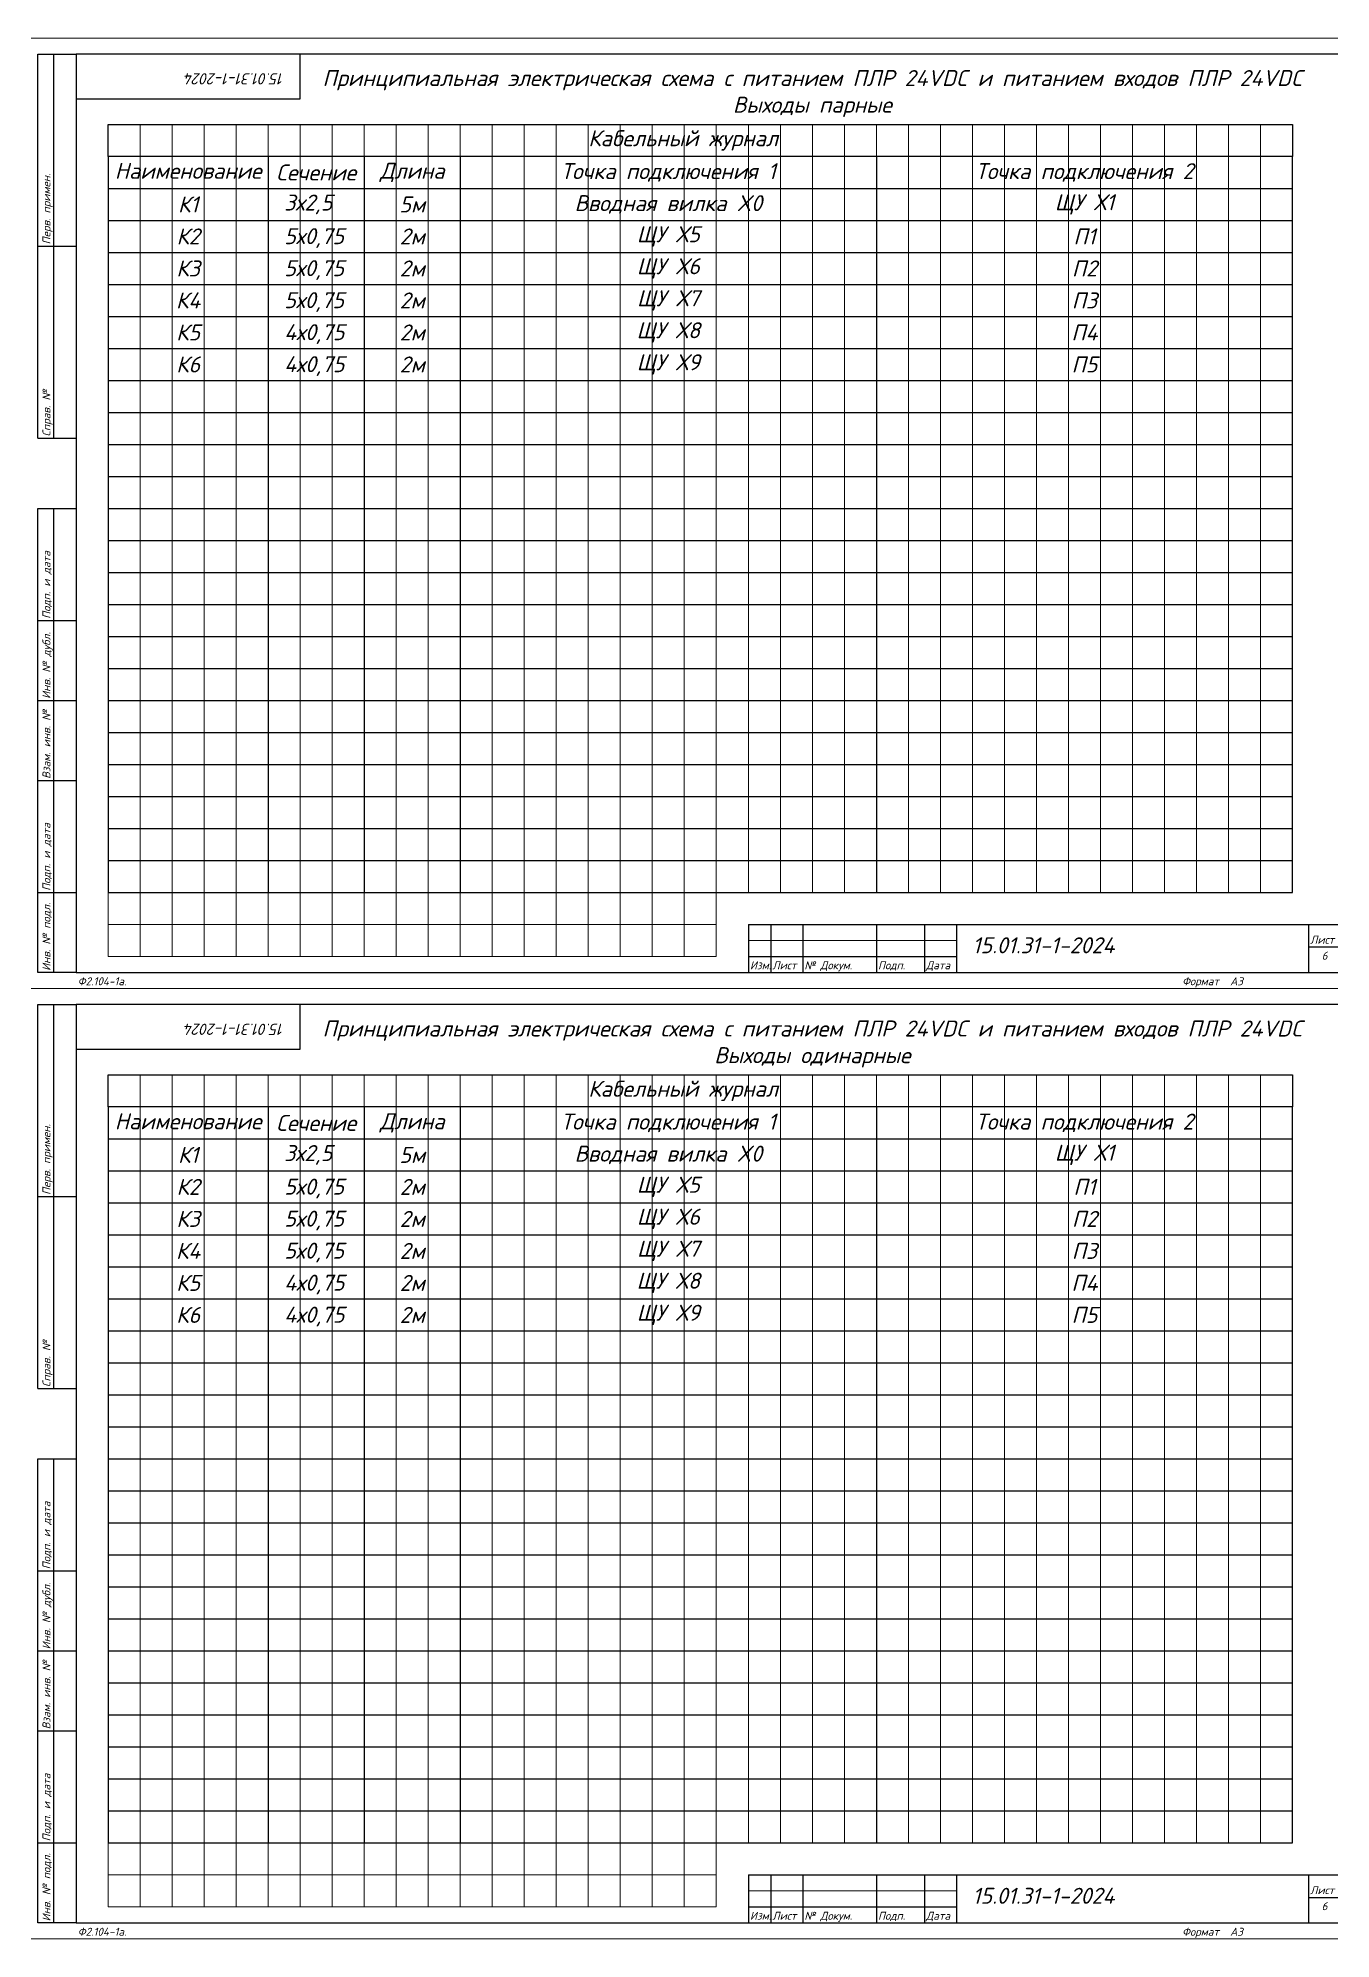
# Model space of a CAD drawing. Header units: millimetres. Extents: x 0 to 53000, y -591 to 24400.
# Drawn here: x 10528 to 10932, y 3 to 597 of the extents above; entities that cross this region are included whole.
import ezdxf
from ezdxf.enums import TextEntityAlignment as Align

# ---------------------------------------------------------------- set-up
doc = ezdxf.new("R2010")
doc.units = ezdxf.units.MM
doc.layers.add('4', color=4, linetype='Continuous', lineweight=15)
doc.layers.add('Основная', color=7, linetype='Continuous', lineweight=30)
doc.layers.add('Привязки', color=2, linetype='Continuous', lineweight=0, plot=False, transparency=0.8)
doc.layers.add('рамка', color=253, linetype='Continuous', lineweight=5, transparency=0.8)
doc.styles.add('текст', font='isocpeui.ttf')

# ---------------------------------------------------------------- blocks, each defined once
blk = doc.blocks.new('*U110')
for p, q in [((8, 232), (8, 292)), ((8, 292), (20, 292)), ((13, 232), (13, 292)), ((90, 292), (90, 292)), ((90, 292), (90, 292)), ((90, 278), (90, 292)), ((90, 292), (90, 292)), ((90, 292), (90, 292)), ((90, 292), (90, 292)), ((20, 278), (90, 278)), ((8, 232), (20, 232)), ((8, 172), (8, 232)), ((13, 172), (13, 232)), ((8, 172), (20, 172)), ((8, 115), (8, 150)), ((8, 150), (20, 150)), ((13, 115), (13, 150)), ((8, 90), (8, 115)), ((8, 115), (20, 115)), ((13, 90), (13, 115)), ((8, 65), (8, 90)), ((8, 90), (20, 90)), ((13, 65), (13, 90)), ((8, 30), (8, 65)), ((8, 65), (20, 65)), ((13, 30), (13, 65)), ((8, 5), (8, 30)), ((8, 30), (20, 30)), ((13, 5), (13, 30)), ((230, 20), (415, 20)), ((230, 20), (230, 5)), ((237, 20), (237, 5)), ((247, 20), (247, 5)), ((270, 20), (270, 5)), ((285, 20), (285, 5)), ((295, 20), (295, 5)), ((405, 20), (405, 5)), ((415, 20), (415, 20)), ((415, 20), (415, 20)), ((405, 13), (415, 13)), ((230, 10), (295, 10)), ((20, 5), (8, 5)), ((230, 5), (295, 5)), ((415, 5), (415, 5)), ((415, 5), (415, 5)), ((415, 5), (415, 5)), ((415, 5), (415, 5)), ((415, 5), (415, 5)), ((415, 5), (415, 5)), ((415, 5), (415, 5))]:
    blk.add_line(p, q)
blk.add_lwpolyline([(20, 5), (415, 5), (415, 292), (20, 292)], close=True)
at = {"layer": '4'}
for p, q in [((230, 15), (295, 15)), ((415, 5), (415, 5)), ((415, 5), (415, 5)), ((415, 5), (415, 5)), ((415, 5), (415, 5)), ((415, 5), (415, 5)), ((415, 5), (415, 5)), ((415, 5), (415, 5)), ((415, 5), (415, 5)), ((415, 5), (415, 5))]:
    blk.add_line(p, q, dxfattribs=at)
at = {"layer": 'Привязки'}
blk.add_lwpolyline([(0, 0), (420, 0), (420, 297), (0, 297)], close=True, dxfattribs=at)
at = {"layer": 'рамка'}
blk.add_lwpolyline([(0, 297), (420, 297), (420, 0), (0, 0)], close=True, dxfattribs=at)
at = {"style": 'текст'}
for s, p in [('Перв. примен.', (12, 232.5)), ('Справ. №', (12, 172.5)), ('Подп. и дата', (12, 115.5)), ('Инв. № дубл.', (12, 90.5)), ('Взам. инв. №', (12, 65.5)), ('Подп. и дата', (12, 30.5)), ('Инв. № подл.', (12, 5.5))]:
    blk.add_text(s, height=2.5, rotation=90, dxfattribs=at).set_placement(p)
for s, height, p in [('Лист', 2.5, (405.5, 14)), ('Изм.', 2.5, (230.5, 6)), ('Лист', 2.5, (237.5, 6)), ('№ Докум.', 2.5, (247.5, 6)), ('Подп.', 2.5, (270.5, 6)), ('Дата', 2.5, (285.5, 6)), ('Ф2.104-1.', 0.005, (20, 4.99)), ('Ф2.104-1а.', 2.5, (20.5, 1)), ('Формат', 2.5, (365.5, 1)), ('А3', 2.5, (380.5, 1)), ('Разраб.', 0.0000135, (415, 5)), ('Пров.', 0.0000135, (415, 5)), ('Т.контр.', 0.0000135, (415, 5)), ('Н.контр.', 0.0000135, (415, 5)), ('Утв.', 0.0000135, (415, 5)), ('Лит.', 0.0000135, (415, 5)), ('Масса', 0.0000135, (415, 5)), ('Масштаб', 0.0000135, (415, 5)), ('Листов', 0.0000135, (415, 5)), ('А4', 0.025, (419.61, 0.01)), ('А2', 0.00833, (419.87, 0)), ('А1', 0.00625, (419.9, 0)), ('А0', 0.005, (419.92, 0))]:
    blk.add_text(s, height=height, dxfattribs=at).set_placement(p)
for tag, p, height in [('12', (90, 292), 0.00000373), ('13', (90, 292), 0.00000373), ('27', (90, 292), 0.00000522), ('29', (105, 249), 3.5), ('ИЗМ2', (230.5, 16), 2.5), ('ЛИСТИЗМ2', (237.5, 16), 2.5), ('№ДОКУМИЗМ2', (247.5, 16), 2.5), ('28', (415, 20), 0.0000438), ('ИЗМ1', (230.5, 11), 2.5), ('ЛИСТИЗМ1', (237.5, 11), 2.5), ('№ДОКУМИЗМ1', (247.5, 11), 2.5), ('ПОДПИЗМ1', (270.5, 11), 2.5), ('ДАТАИЗМ1', (285.5, 11), 2.5), ('ДАТАНКОНТР', (285.5, 11), 2.5), ('ОБОЗНАЧЕНИЕ', (300, 11), 5), ('ДАТАУТВ', (285.5, 6), 2.5), ('РАЗРАБ', (415, 5), 0.0000135), ('ЛИСТОВ', (415, 5), 0.0000135), ('ПРОВ', (415, 5), 0.0000135), ('ТКОНТР', (415, 5), 0.0000135), ('НКОНТР', (415, 5), 0.0000135), ('УТВ', (415, 5), 0.0000135), ('10', (415, 5), 0.0000135), ('11', (415, 5), 0.0000135), ('ПОДПИЗМ2', (415, 5), 0.0000135), ('ДАТАИЗМ2', (415, 5), 0.0000135), ('ИЗМ3', (415, 5), 0.0000135), ('ЛИСТИЗМ3', (415, 5), 0.0000135), ('№ДОКУМИЗМ3', (415, 5), 0.0000135), ('ПОДПИЗМ3', (415, 5), 0.0000135), ('ДАТАИЗМ3', (415, 5), 0.0000135), ('ИЗМ4', (415, 5), 0.0000135), ('ЛИСТИЗМ4', (415, 5), 0.0000135), ('№ДОКУМИЗМ4', (415, 5), 0.0000135), ('ПОДПИЗМ4', (415, 5), 0.0000135), ('ДАТАИЗМ4', (415, 5), 0.0000135), ('ДАТАРАЗРАБ', (415, 5), 0.0000135), ('ДАТАПРОВ', (415, 5), 0.0000135), ('ДАТАТКОНТР', (415, 5), 0.0000135)]:
    blk.add_attdef(tag, p, '', height=height, dxfattribs=at)
for tag, p, height, rotation in [('ОБОЗНАЧЕНИЕ-ВЕРХ', (85, 286), 3.5, 180), ('ПРИМЕНЯЕМОСТЬ', (19, 232.5), 2.5, 90), ('СПРАВ№', (19, 172.5), 2.5, 90), ('ДАТАУЧЁТАДУБЛ', (19, 115.5), 2.5, 90), ('ИНВ№ДУБЛ', (19, 90.5), 2.5, 90), ('ВЗАМИНВ№', (19, 65.5), 2.5, 90), ('ДАТАУЧЁТА', (19, 30.5), 2.5, 90), ('ИНВ№ПОДЛ', (19, 5.5), 2.5, 90)]:
    blk.add_attdef(tag, p, '', height=height, rotation=rotation, dxfattribs=at)
blk.add_attdef('30', text='', height=5, dxfattribs=at).set_placement((355, 34), align=Align.MIDDLE)
for tag, height, p in [('ЛИСТ', 2.5, (410, 9)), ('НАИМЕНОВАНИЕ1', 0.000027, (415, 5)), ('НАИМЕНОВАНИЕ2', 0.0000189, (415, 5)), ('НАИМЕНОВАНИЕ3', 0.0000189, (415, 5)), ('НАИМЕНОВАНИЕ4', 0.0000135, (415, 5)), ('МАССА', 0.0000189, (415, 5)), ('МАСШТАБ', 0.0000189, (415, 5)), ('МАТЕРИАЛ1', 0.0000135, (415, 5)), ('МАТЕРИАЛ2', 0.0000135, (415, 5)), ('МАТЕРИАЛ3', 0.0000135, (415, 5)), ('ПРЕДПРИЯТИЕ1', 0.0000189, (415, 5)), ('ПРЕДПРИЯТИЕ2', 0.0000189, (415, 5)), ('ПРЕДПРИЯТИЕ3', 0.0000189, (415, 5))]:
    blk.add_attdef(tag, text='', height=height, dxfattribs=at).set_placement(p, align=Align.CENTER)
for tag in ['ЛИТЕРА', 'ЛИТЕРА2', 'ЛИТЕРА3']:
    blk.add_attdef(tag, text='', height=0.0000135, dxfattribs=at).set_placement((415, 5), align=Align.RIGHT)
for tag in ['ИНДЕКС', 'ИНДЕКС2', 'ИНДЕКС3']:
    blk.add_attdef(tag, text='', height=0.0000135, dxfattribs=at).set_placement((415, 5), align=Align.TOP_LEFT)

msp = doc.modelspace()

# ---------------------------------------------------------------- linework, layer by layer
at = {"layer": 'Основная'}
for p, q in [((10550, 570), (10920, 570)), ((10550, 560), (10550, 570)), ((10920, 570), (10920, 560)), ((10920, 560), (10550, 560)), ((10550, 560), (10550, 330)), ((10600, 560), (10600, 330)), ((10630, 560), (10630, 330)), ((10660, 560), (10660, 330)), ((10790, 560), (10790, 550)), ((10920, 330), (10920, 560)), ((10550, 550), (10920, 550)), ((10790, 550), (10790, 330)), ((10550, 540), (10920, 540)), ((10550, 530), (10920, 530)), ((10550, 520), (10920, 520)), ((10550, 510), (10920, 510)), ((10550, 500), (10920, 500)), ((10550, 490), (10920, 490)), ((10550, 480), (10920, 480)), ((10550, 470), (10920, 470)), ((10550, 460), (10920, 460)), ((10550, 450), (10920, 450)), ((10550, 440), (10920, 440)), ((10550, 430), (10920, 430)), ((10550, 420), (10920, 420)), ((10550, 410), (10920, 410)), ((10550, 400), (10920, 400)), ((10550, 390), (10920, 390)), ((10550, 380), (10920, 380)), ((10550, 370), (10920, 370)), ((10550, 360), (10920, 360)), ((10550, 350), (10920, 350)), ((10550, 340), (10920, 340)), ((10550, 330), (10920, 330)), ((10550, 273), (10920, 273)), ((10550, 263), (10550, 273)), ((10920, 273), (10920, 263)), ((10920, 263), (10550, 263)), ((10550, 263), (10550, 33)), ((10600, 263), (10600, 33)), ((10630, 263), (10630, 33)), ((10660, 263), (10660, 33)), ((10790, 263), (10790, 253)), ((10920, 33), (10920, 263)), ((10550, 253), (10920, 253)), ((10790, 253), (10790, 33)), ((10550, 243), (10920, 243)), ((10550, 233), (10920, 233)), ((10550, 223), (10920, 223)), ((10550, 213), (10920, 213)), ((10550, 203), (10920, 203)), ((10550, 193), (10920, 193)), ((10550, 183), (10920, 183)), ((10550, 173), (10920, 173)), ((10550, 163), (10920, 163)), ((10550, 153), (10920, 153)), ((10550, 143), (10920, 143)), ((10550, 133), (10920, 133)), ((10550, 123), (10920, 123)), ((10550, 113), (10920, 113)), ((10550, 103), (10920, 103)), ((10550, 93), (10920, 93)), ((10550, 83), (10920, 83)), ((10550, 73), (10920, 73)), ((10550, 63), (10920, 63)), ((10550, 53), (10920, 53)), ((10550, 43), (10920, 43)), ((10550, 33), (10920, 33))]:
    msp.add_line(p, q, dxfattribs=at)
at = {"layer": 'Привязки'}
for p, q in [((10550, 570), (10920, 570)), ((10550, 310), (10550, 570)), ((10560, 570), (10560, 310)), ((10570, 570), (10570, 310)), ((10580, 570), (10580, 310)), ((10590, 570), (10590, 310)), ((10600, 570), (10600, 310)), ((10610, 570), (10610, 310)), ((10620, 570), (10620, 310)), ((10630, 570), (10630, 310)), ((10640, 570), (10640, 310)), ((10650, 570), (10650, 310)), ((10660, 570), (10660, 310)), ((10670, 570), (10670, 310)), ((10680, 570), (10680, 310)), ((10690, 570), (10690, 310)), ((10700, 570), (10700, 310)), ((10710, 570), (10710, 310)), ((10720, 570), (10720, 310)), ((10730, 570), (10730, 310)), ((10740, 570), (10740, 330)), ((10750, 570), (10750, 330)), ((10760, 570), (10760, 330)), ((10770, 570), (10770, 330)), ((10780, 570), (10780, 330)), ((10790, 570), (10790, 330)), ((10800, 570), (10800, 330)), ((10810, 570), (10810, 330)), ((10820, 570), (10820, 330)), ((10830, 570), (10830, 330)), ((10840, 570), (10840, 330)), ((10850, 570), (10850, 330)), ((10860, 570), (10860, 330)), ((10870, 570), (10870, 330)), ((10880, 570), (10880, 330)), ((10890, 570), (10890, 330)), ((10900, 570), (10900, 330)), ((10910, 570), (10910, 330)), ((10920, 570), (10920, 330)), ((10550, 560), (10920, 560)), ((10550, 550), (10920, 550)), ((10550, 540), (10920, 540)), ((10550, 530), (10920, 530)), ((10550, 520), (10920, 520)), ((10550, 510), (10920, 510)), ((10550, 500), (10920, 500)), ((10550, 490), (10920, 490)), ((10550, 480), (10920, 480)), ((10550, 470), (10920, 470)), ((10550, 460), (10920, 460)), ((10550, 450), (10920, 450)), ((10550, 440), (10920, 440)), ((10550, 430), (10920, 430)), ((10550, 420), (10920, 420)), ((10550, 410), (10920, 410)), ((10550, 400), (10920, 400)), ((10550, 390), (10920, 390)), ((10550, 380), (10920, 380)), ((10550, 370), (10920, 370)), ((10550, 360), (10920, 360)), ((10550, 350), (10920, 350)), ((10550, 340), (10920, 340)), ((10550, 330), (10740, 330)), ((10920, 330), (10740, 330)), ((10740, 330), (10740, 310)), ((10550, 320), (10740, 320)), ((10740, 310), (10550, 310)), ((10550, 273), (10920, 273)), ((10550, 13), (10550, 273)), ((10560, 273), (10560, 13)), ((10570, 273), (10570, 13)), ((10580, 273), (10580, 13)), ((10590, 273), (10590, 13)), ((10600, 273), (10600, 13)), ((10610, 273), (10610, 13)), ((10620, 273), (10620, 13)), ((10630, 273), (10630, 13)), ((10640, 273), (10640, 13)), ((10650, 273), (10650, 13)), ((10660, 273), (10660, 13)), ((10670, 273), (10670, 13)), ((10680, 273), (10680, 13)), ((10690, 273), (10690, 13)), ((10700, 273), (10700, 13)), ((10710, 273), (10710, 13)), ((10720, 273), (10720, 13)), ((10730, 273), (10730, 13)), ((10740, 273), (10740, 33)), ((10750, 273), (10750, 33)), ((10760, 273), (10760, 33)), ((10770, 273), (10770, 33)), ((10780, 273), (10780, 33)), ((10790, 273), (10790, 33)), ((10800, 273), (10800, 33)), ((10810, 273), (10810, 33)), ((10820, 273), (10820, 33)), ((10830, 273), (10830, 33)), ((10840, 273), (10840, 33)), ((10850, 273), (10850, 33)), ((10860, 273), (10860, 33)), ((10870, 273), (10870, 33)), ((10880, 273), (10880, 33)), ((10890, 273), (10890, 33)), ((10900, 273), (10900, 33)), ((10910, 273), (10910, 33)), ((10920, 273), (10920, 33)), ((10550, 263), (10920, 263)), ((10550, 253), (10920, 253)), ((10550, 243), (10920, 243)), ((10550, 233), (10920, 233)), ((10550, 223), (10920, 223)), ((10550, 213), (10920, 213)), ((10550, 203), (10920, 203)), ((10550, 193), (10920, 193)), ((10550, 183), (10920, 183)), ((10550, 173), (10920, 173)), ((10550, 163), (10920, 163)), ((10550, 153), (10920, 153)), ((10550, 143), (10920, 143)), ((10550, 133), (10920, 133)), ((10550, 123), (10920, 123)), ((10550, 113), (10920, 113)), ((10550, 103), (10920, 103)), ((10550, 93), (10920, 93)), ((10550, 83), (10920, 83)), ((10550, 73), (10920, 73)), ((10550, 63), (10920, 63)), ((10550, 53), (10920, 53)), ((10550, 43), (10920, 43)), ((10550, 33), (10740, 33)), ((10920, 33), (10740, 33)), ((10740, 33), (10740, 13)), ((10550, 23), (10740, 23)), ((10740, 13), (10550, 13))]:
    msp.add_line(p, q, dxfattribs=at)

# ---------------------------------------------------------------- block references
ref = msp.add_blockref('*U110', (10520, 300))
ref.add_attrib('ОБОЗНАЧЕНИЕ', '15.01.31-1-2024', (10820, 311), dxfattribs={"height": 5, "style": 'текст'})
ref.add_attrib('ОБОЗНАЧЕНИЕ-ВЕРХ', '15.01.31-1-2024', (10605, 586), dxfattribs={"height": 3.5, "rotation": 180, "style": 'текст'})
ref.add_attrib('НАИМЕНОВАНИЕ1', 'Система', dxfattribs={"height": 0.0000189, "style": 'текст'}).set_placement((10934.99954, 305.00017), align=Align.CENTER)
ref.add_attrib('НАИМЕНОВАНИЕ2', 'автоматического управления', dxfattribs={"height": 0.0000189, "style": 'текст'}).set_placement((10934.99954, 305.00014), align=Align.CENTER)
ref.add_attrib('НАИМЕНОВАНИЕ3', 'уровнем', dxfattribs={"height": 0.0000189, "style": 'текст'}).set_placement((10934.99954, 305.00011), align=Align.CENTER)
ref.add_attrib('РАЗРАБ', 'Соловьев И. П.', (10934.99909, 305.00014), dxfattribs={"height": 0.0000108, "style": 'текст'})
ref.add_attrib('ЛИСТОВ', '3', (10934.99992, 305.00009), dxfattribs={"height": 0.0000135, "style": 'текст'})
ref.add_attrib('ЛИСТ', '6', dxfattribs={"height": 2.5, "style": 'текст'}).set_placement((10930, 309), align=Align.CENTER)
ref.add_attrib('МАТЕРИАЛ2', 'Принципиальная электрическая схема', dxfattribs={"height": 0.0000135, "style": 'текст'}).set_placement((10934.99954, 305.00003), align=Align.CENTER)
ref.add_attrib('ПРЕДПРИЯТИЕ1', 'ФГБОУ ДПО "Институт', dxfattribs={"height": 0.0000108, "style": 'текст'}).set_placement((10934.99986, 305.00006), align=Align.CENTER)
ref.add_attrib('ПРЕДПРИЯТИЕ2', 'развития профессионального', dxfattribs={"height": 0.0000108, "style": 'текст'}).set_placement((10934.99986, 305.00003), align=Align.CENTER)
ref.add_attrib('ПРЕДПРИЯТИЕ3', 'образования"', dxfattribs={"height": 0.0000108, "style": 'текст'}).set_placement((10934.99986, 305.00001), align=Align.CENTER)
ref = msp.add_blockref('*U110', (10520, 3))
ref.add_attrib('ОБОЗНАЧЕНИЕ', '15.01.31-1-2024', (10820, 14), dxfattribs={"height": 5, "style": 'текст'})
ref.add_attrib('ОБОЗНАЧЕНИЕ-ВЕРХ', '15.01.31-1-2024', (10605, 289), dxfattribs={"height": 3.5, "rotation": 180, "style": 'текст'})
ref.add_attrib('НАИМЕНОВАНИЕ1', 'Система', dxfattribs={"height": 0.0000189, "style": 'текст'}).set_placement((10934.99954, 8.00017), align=Align.CENTER)
ref.add_attrib('НАИМЕНОВАНИЕ2', 'автоматического управления', dxfattribs={"height": 0.0000189, "style": 'текст'}).set_placement((10934.99954, 8.00014), align=Align.CENTER)
ref.add_attrib('НАИМЕНОВАНИЕ3', 'уровнем', dxfattribs={"height": 0.0000189, "style": 'текст'}).set_placement((10934.99954, 8.00011), align=Align.CENTER)
ref.add_attrib('РАЗРАБ', 'Соловьев И. П.', (10934.99909, 8.00014), dxfattribs={"height": 0.0000108, "style": 'текст'})
ref.add_attrib('ЛИСТОВ', '3', (10934.99992, 8.00009), dxfattribs={"height": 0.0000135, "style": 'текст'})
ref.add_attrib('ЛИСТ', '6', dxfattribs={"height": 2.5, "style": 'текст'}).set_placement((10930, 12), align=Align.CENTER)
ref.add_attrib('МАТЕРИАЛ2', 'Принципиальная электрическая схема', dxfattribs={"height": 0.0000135, "style": 'текст'}).set_placement((10934.99954, 8.00003), align=Align.CENTER)
ref.add_attrib('ПРЕДПРИЯТИЕ1', 'ФГБОУ ДПО "Институт', dxfattribs={"height": 0.0000108, "style": 'текст'}).set_placement((10934.99986, 8.00006), align=Align.CENTER)
ref.add_attrib('ПРЕДПРИЯТИЕ2', 'развития профессионального', dxfattribs={"height": 0.0000108, "style": 'текст'}).set_placement((10934.99986, 8.00003), align=Align.CENTER)
ref.add_attrib('ПРЕДПРИЯТИЕ3', 'образования"', dxfattribs={"height": 0.0000108, "style": 'текст'}).set_placement((10934.99986, 8.00001), align=Align.CENTER)

# ---------------------------------------------------------------- texts
at = {"layer": 'Основная', "char_height": 5, "style": 'текст'}
for s, width, gutter_width, heights, insert, attachment_point in [('Принципиальная электрическая схема с питанием ПЛР 24VDC и питанием входов ПЛР 24VDC\\PВыходы парные', 333.9398066, 200, [15.99579], (10770.0001, 586.99998), 2), ('Кабельный журнал', 61.6342055, 200, [9.9986], (10700, 565), 4), ('Наименование', 23, 200, [9.9986], (10575, 555.5), 5), ('Сечение', 23, 200, [9.9986], (10615, 555), 5), ('Длина', 23, 200, [9.9986], (10645, 555), 5), ('Точка подключения 1', 125.709665, 199.79134, [6.98908], (10725, 555), 5), ('Точка подключения 2', 125.709665, 199.79134, [6.98908], (10855, 555), 5), ('К1', 23, 200, [9.9986], (10575, 545), 5), ('3х2,5', 23, 200, [9.9986], (10605, 545), 4), ('5м', 23, 200, [9.9986], (10645, 545), 5), ('Вводная вилка X0', 125.709665, 199.79134, [6.98908], (10725, 545), 5), ('ЩУ Х1', 125.709665, 199.79134, [6.98908], (10855, 545), 5), ('К2', 23, 200, [9.9986], (10575, 535), 5), ('5х0,75', 23, 200, [9.9986], (10605, 534.5), 4), ('2м', 23, 200, [9.9986], (10645, 535), 5), ('ЩУ Х5', 125.709665, 199.79134, [6.98908], (10725, 535), 5), ('П1', 125.709665, 199.79134, [6.98908], (10855, 535), 5), ('К3', 23, 200, [9.9986], (10575, 525), 5), ('5х0,75', 29.4956206, 200, [13.36511], (10605, 524.5), 4), ('2м', 23, 200, [9.9986], (10645, 525), 5), ('ЩУ Х6', 125.709665, 199.79134, [6.98908], (10725, 525), 5), ('П2', 125.709665, 199.79134, [6.98908], (10855, 525), 5), ('К4', 23, 200, [9.9986], (10575, 515), 5), ('5х0,75', 29.5088066, 200, [13.8539], (10605, 514.5), 4), ('2м', 23, 200, [9.9986], (10645, 515), 5), ('ЩУ Х7', 125.709665, 199.79134, [6.98908], (10725, 515), 5), ('П3', 125.709665, 199.79134, [6.98908], (10855, 515), 5), ('К5', 23, 200, [9.9986], (10575, 505), 5), ('4х0,75', 23, 200, [9.9986], (10605, 504.5), 4), ('2м', 23, 200, [9.9986], (10645, 505), 5), ('ЩУ Х8', 125.709665, 199.79134, [6.98908], (10725, 505), 5), ('П4', 125.709665, 199.79134, [6.98908], (10855, 505), 5), ('К6', 23, 200, [9.9986], (10575, 495), 5), ('4х0,75', 23, 200, [9.9986], (10605, 494.5), 4), ('2м', 23, 200, [9.9986], (10645, 495), 5), ('ЩУ Х9', 125.709665, 199.79134, [6.98908], (10725, 495), 5), ('П5', 125.709665, 199.79134, [6.98908], (10855, 495), 5), ('Принципиальная электрическая схема с питанием ПЛР 24VDC и питанием входов ПЛР 24VDC\\PВыходы одинарные', 333.9398066, 200, [15.99579], (10770.0001, 289.99998), 2), ('Кабельный журнал', 61.6342055, 200, [9.9986], (10700, 268), 4), ('Наименование', 23, 200, [9.9986], (10575, 258.5), 5), ('Сечение', 23, 200, [9.9986], (10615, 258), 5), ('Длина', 23, 200, [9.9986], (10645, 258), 5), ('Точка подключения 1', 125.709665, 199.79134, [6.98908], (10725, 258), 5), ('Точка подключения 2', 125.709665, 199.79134, [6.98908], (10855, 258), 5), ('К1', 23, 200, [9.9986], (10575, 248), 5), ('3х2,5', 23, 200, [9.9986], (10605, 248), 4), ('5м', 23, 200, [9.9986], (10645, 248), 5), ('Вводная вилка X0', 125.709665, 199.79134, [6.98908], (10725, 248), 5), ('ЩУ Х1', 125.709665, 199.79134, [6.98908], (10855, 248), 5), ('К2', 23, 200, [9.9986], (10575, 238), 5), ('5х0,75', 23, 200, [9.9986], (10605, 237.5), 4), ('2м', 23, 200, [9.9986], (10645, 238), 5), ('ЩУ Х5', 125.709665, 199.79134, [6.98908], (10725, 238), 5), ('П1', 125.709665, 199.79134, [6.98908], (10855, 238), 5), ('К3', 23, 200, [9.9986], (10575, 228), 5), ('5х0,75', 29.4956206, 200, [13.36511], (10605, 227.5), 4), ('2м', 23, 200, [9.9986], (10645, 228), 5), ('ЩУ Х6', 125.709665, 199.79134, [6.98908], (10725, 228), 5), ('П2', 125.709665, 199.79134, [6.98908], (10855, 228), 5), ('К4', 23, 200, [9.9986], (10575, 218), 5), ('5х0,75', 29.5088066, 200, [13.8539], (10605, 217.5), 4), ('2м', 23, 200, [9.9986], (10645, 218), 5), ('ЩУ Х7', 125.709665, 199.79134, [6.98908], (10725, 218), 5), ('П3', 125.709665, 199.79134, [6.98908], (10855, 218), 5), ('К5', 23, 200, [9.9986], (10575, 208), 5), ('4х0,75', 23, 200, [9.9986], (10605, 207.5), 4), ('2м', 23, 200, [9.9986], (10645, 208), 5), ('ЩУ Х8', 125.709665, 199.79134, [6.98908], (10725, 208), 5), ('П4', 125.709665, 199.79134, [6.98908], (10855, 208), 5), ('К6', 23, 200, [9.9986], (10575, 198), 5), ('4х0,75', 23, 200, [9.9986], (10605, 197.5), 4), ('2м', 23, 200, [9.9986], (10645, 198), 5), ('ЩУ Х9', 125.709665, 199.79134, [6.98908], (10725, 198), 5), ('П5', 125.709665, 199.79134, [6.98908], (10855, 198), 5)]:
    msp.add_mtext_dynamic_manual_height_columns(s, width=width, gutter_width=gutter_width, heights=heights, dxfattribs=dict(at, insert=insert, attachment_point=attachment_point))

doc.saveas('drawing.dxf')
